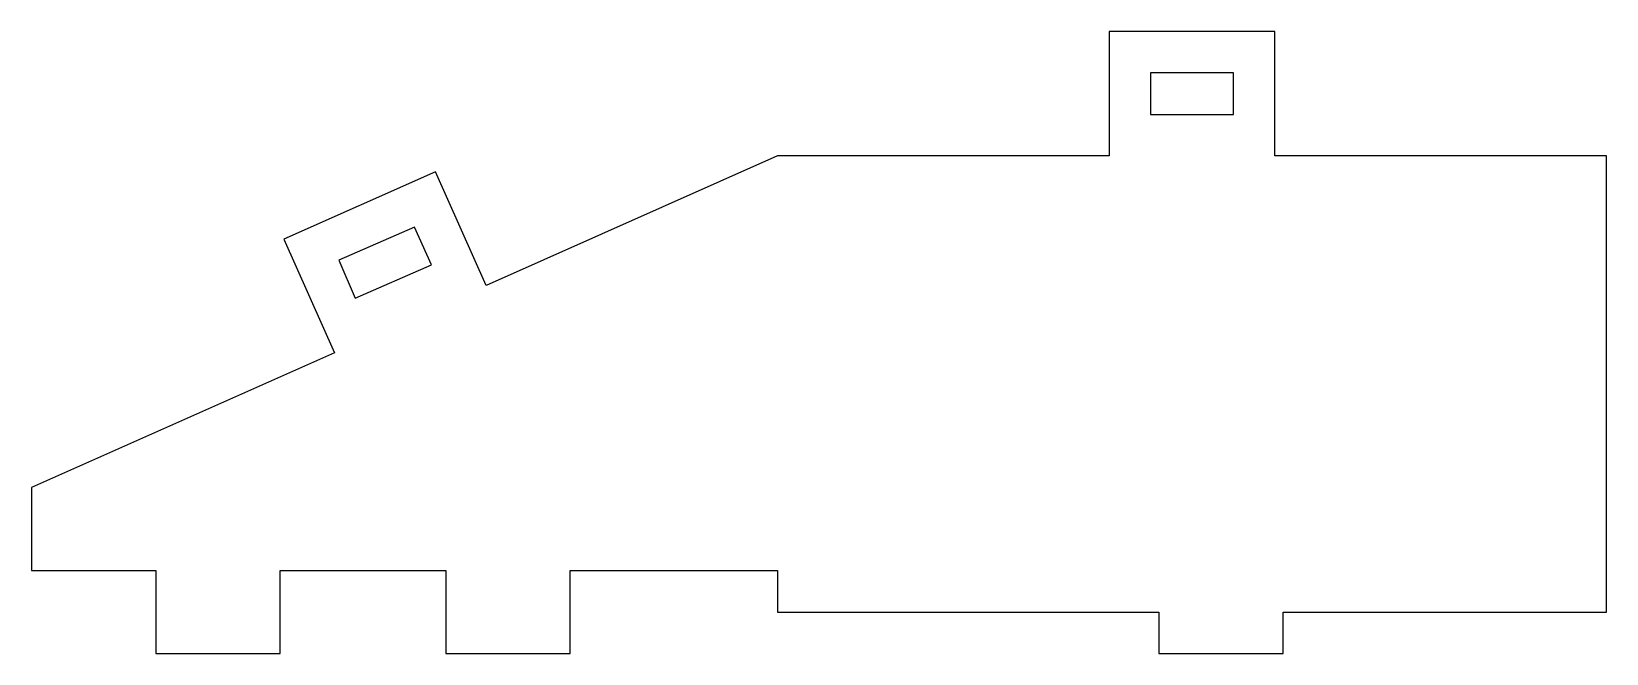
# Model space of a CAD drawing. Header units: millimetres. Extents: x 0 to 190, y -10 to 65.
import ezdxf

# ---------------------------------------------------------------- set-up
doc = ezdxf.new("R2010")
doc.units = ezdxf.units.MM

msp = doc.modelspace()

# ---------------------------------------------------------------- linework, layer by layer
at = {"color": 7, "linetype": 'Continuous', "lineweight": 25}
for p, q in [((150, 65), (130, 65)), ((130, 65), (130, 50)), ((150, 50), (150, 65)), ((135, 60), (135, 55)), ((145, 60), (135, 60)), ((145, 55), (145, 60)), ((135, 55), (145, 55)), ((90, 50), (54.83, 34.37)), ((130, 50), (90, 50)), ((190, 50), (150, 50)), ((190, -5), (190, 50)), ((48.74, 48.08), (30.46, 39.95)), ((54.83, 34.37), (48.74, 48.08)), ((30.46, 39.95), (36.55, 26.25)), ((46.22, 41.42), (37.06, 37.41)), ((48.25, 36.85), (46.22, 41.42)), ((37.06, 37.41), (39.06, 32.83)), ((39.06, 32.83), (48.25, 36.85)), ((36.55, 26.25), (0, 10)), ((0, 10), (0, 0)), ((0, 0), (15, 0)), ((15, 0), (15, -10)), ((30, -10), (30, 0)), ((30, 0), (50, 0)), ((50, 0), (50, -10)), ((65, -10), (65, 0)), ((65, 0), (90, 0)), ((90, 0), (90, -5)), ((90, -5), (136, -5)), ((136, -5), (136, -10)), ((151, -10), (151, -5)), ((151, -5), (190, -5)), ((15, -10), (30, -10)), ((50, -10), (65, -10)), ((136, -10), (151, -10))]:
    msp.add_line(p, q, dxfattribs=at)

doc.saveas('drawing.dxf')
